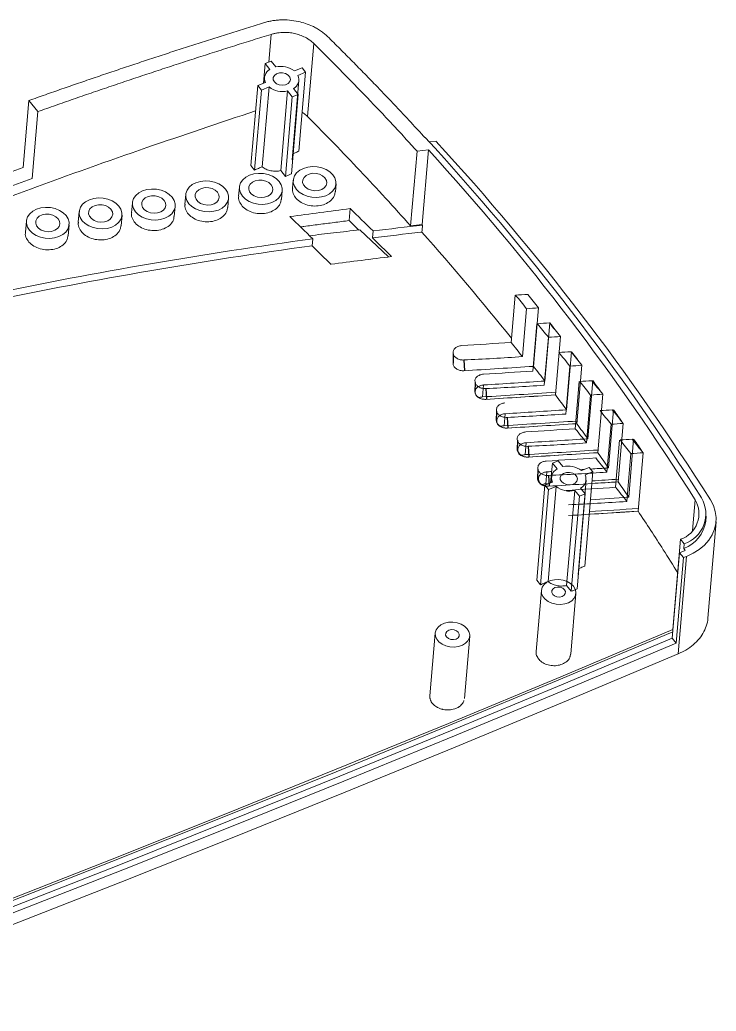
# Model space of a CAD drawing. Header units: inches. Extents: x 2104 to 4068, y 410 to 1569.
# Drawn here: x 2587 to 2637.3, y 508.1 to 579.7 of the extents above; entities that cross this region are included whole.
import ezdxf

# ---------------------------------------------------------------- set-up
doc = ezdxf.new("R2010")
doc.units = ezdxf.units.IN

msp = doc.modelspace()

# ---------------------------------------------------------------- linework, layer by layer
at = {"color": 8, "linetype": 'Continuous', "lineweight": 15}
for p, q in [((2604.994, 576.63), (2605.166, 578.641)), ((2635.792, 545.051), (2635.602, 542.823))]:
    msp.add_line(p, q, dxfattribs=at)
at = {"color": 7, "linetype": 'Continuous', "lineweight": 15}
for p, q in [((2607.805, 572.709), (2608.254, 577.98)), ((2605.173, 576.701), (2604.747, 576.53)), ((2605.512, 576.287), (2605.173, 576.701)), ((2604.626, 575.108), (2604.747, 576.53)), ((2604.747, 576.53), (2605.086, 576.116)), ((2607.403, 576.221), (2606.849, 575.999)), ((2607.663, 575.902), (2607.403, 576.221)), ((2604.691, 575.527), (2604.656, 575.12)), ((2606.694, 569.595), (2607.182, 575.315)), ((2607.109, 575.68), (2607.663, 575.902)), ((2607.178, 570.205), (2607.663, 575.902)), ((2603.717, 569.176), (2604.209, 574.94)), ((2603.977, 568.851), (2604.469, 574.622)), ((2604.763, 575.162), (2604.209, 574.94)), ((2604.209, 574.94), (2604.469, 574.622)), ((2604.469, 574.622), (2605.023, 574.844)), ((2605.023, 574.844), (2604.532, 569.085)), ((2605.87, 568.804), (2606.36, 574.556)), ((2606.36, 574.556), (2606.699, 574.141)), ((2607.125, 574.312), (2606.786, 574.726)), ((2587.672, 573.866), (2587.26, 569.028)), ((2588.323, 573.068), (2587.672, 573.866)), ((2606.208, 568.382), (2606.699, 574.141)), ((2606.635, 568.563), (2607.125, 574.312)), ((2606.699, 574.141), (2607.125, 574.312)), ((2588.323, 573.068), (2587.911, 568.231)), ((2616.304, 571.196), (2616.275, 571.193)), ((2615.707, 570.22), (2616.538, 570.301)), ((2616.079, 564.912), (2616.538, 570.301)), ((2617.078, 570.928), (2616.586, 570.881)), ((2615.246, 564.817), (2615.707, 570.22)), ((2603.717, 569.176), (2603.977, 568.851)), ((2605.87, 568.804), (2606.208, 568.382)), ((2606.77, 568.115), (2606.719, 567.521)), ((2602.881, 567.623), (2602.825, 566.973)), ((2609.81, 567.287), (2609.859, 567.852)), ((2599.008, 567.081), (2598.948, 566.384)), ((2602.039, 566.14), (2602.096, 566.818)), ((2605.878, 566.545), (2605.894, 566.736)), ((2605.916, 566.734), (2605.969, 567.359)), ((2609.772, 567.097), (2609.788, 567.289)), ((2595.151, 566.491), (2595.088, 565.752)), ((2598.178, 565.503), (2598.24, 566.227)), ((2602.001, 565.951), (2602.017, 566.142)), ((2610.877, 566.065), (2610.803, 565.2)), ((2591.313, 565.852), (2591.247, 565.079)), ((2594.337, 564.824), (2594.402, 565.588)), ((2598.14, 565.314), (2598.156, 565.505)), ((2587.494, 565.164), (2587.426, 564.364)), ((2590.515, 564.104), (2590.583, 564.901)), ((2594.299, 564.636), (2594.315, 564.826)), ((2616.112, 564.875), (2616.079, 564.912)), ((2590.476, 563.911), (2590.493, 564.106)), ((2608.125, 563.38), (2608.183, 563.886)), ((2611.584, 564.531), (2613.64, 562.573)), ((2612.541, 564.452), (2612.483, 563.947)), ((2622.5, 556.404), (2622.79, 559.817)), ((2623.316, 555.38), (2623.611, 558.839)), ((2624.483, 558.895), (2624.123, 554.68)), ((2624.08, 554.341), (2624.371, 557.754)), ((2624.943, 553.617), (2625.301, 557.814)), ((2624.896, 553.317), (2625.191, 556.776)), ((2626.063, 556.833), (2625.704, 552.617)), ((2626.063, 556.833), (2625.704, 552.617)), ((2626.51, 551.542), (2626.867, 555.738)), ((2626.442, 551.24), (2626.736, 554.7)), ((2627.608, 554.756), (2627.249, 550.54)), ((2627.608, 554.756), (2627.249, 550.54)), ((2620.518, 553.336), (2620.444, 552.472)), ((2627.135, 550.173), (2627.426, 553.586)), ((2628.04, 549.452), (2628.398, 553.648)), ((2627.951, 549.149), (2628.246, 552.609)), ((2629.118, 552.665), (2628.759, 548.449)), ((2629.118, 552.665), (2628.759, 548.45)), ((2622.077, 551.26), (2622.003, 550.396)), ((2629.535, 547.349), (2629.892, 551.544)), ((2629.425, 547.045), (2629.72, 550.504)), ((2630.592, 550.56), (2630.232, 546.345)), ((2630.592, 550.56), (2630.232, 546.345)), ((2623.6, 549.17), (2623.527, 548.306)), ((2630.046, 545.951), (2630.337, 549.364)), ((2630.993, 545.232), (2631.35, 549.428)), ((2630.862, 544.927), (2631.157, 548.387)), ((2632.029, 548.443), (2631.67, 544.227)), ((2632.029, 548.443), (2631.67, 544.227)), ((2625.357, 546.267), (2625.479, 547.69)), ((2625.905, 547.86), (2625.479, 547.69)), ((2625.479, 547.69), (2625.817, 547.275)), ((2626.243, 547.446), (2625.905, 547.86)), ((2628.135, 547.38), (2627.581, 547.158)), ((2628.395, 547.061), (2628.135, 547.38)), ((2625.088, 547.067), (2625.014, 546.203)), ((2625.422, 546.686), (2625.387, 546.279)), ((2627.816, 540.266), (2628.395, 547.061)), ((2627.841, 546.839), (2628.395, 547.061)), ((2624.355, 539.241), (2624.94, 546.099)), ((2625.494, 546.321), (2624.94, 546.099)), ((2624.94, 546.099), (2625.2, 545.781)), ((2625.17, 539.15), (2625.754, 546.003)), ((2625.2, 545.781), (2625.754, 546.003)), ((2627.332, 539.657), (2627.913, 546.474)), ((2624.615, 538.917), (2625.2, 545.781)), ((2626.508, 538.867), (2627.092, 545.715)), ((2626.846, 538.445), (2627.43, 545.3)), ((2627.092, 545.715), (2627.43, 545.3)), ((2627.273, 538.625), (2627.856, 545.471)), ((2627.43, 545.3), (2627.856, 545.471)), ((2627.856, 545.471), (2627.518, 545.885)), ((2636.559, 543.516), (2636.588, 543.861)), ((2636.714, 536.512), (2637.306, 543.452)), ((2634.188, 535.693), (2634.742, 542.196)), ((2635.003, 541.877), (2634.742, 542.196)), ((2635.003, 541.877), (2634.974, 541.532)), ((2634.656, 541.229), (2634.129, 535.052)), ((2634.564, 533.925), (2635.164, 540.967)), ((2635.082, 541.399), (2634.656, 541.229)), ((2634.942, 540.878), (2634.656, 541.229)), ((2635.164, 540.967), (2634.942, 540.878)), ((2634.974, 541.532), (2635.082, 541.399)), ((2634.942, 540.878), (2634.415, 534.695)), ((2624.615, 538.917), (2624.355, 539.241)), ((2626.846, 538.445), (2626.508, 538.867)), ((2624.685, 538.497), (2624.31, 534.1)), ((2626.803, 533.902), (2627.176, 538.285)), ((2617.018, 535.424), (2616.634, 530.911)), ((2619.125, 530.704), (2619.509, 535.212)), ((2634.129, 535.052), (2634.415, 534.695)), ((2626.772, 533.749), (2626.785, 533.904))]:
    msp.add_line(p, q, dxfattribs=at)
for p, q in [((2618.32, 555.585), (2618.309, 554.905)), ((2619.093, 555.139), (2619.141, 554.364)), ((2619.9, 553.522), (2619.889, 552.842)), ((2620.673, 553.076), (2620.721, 552.301)), ((2621.445, 551.445), (2621.434, 550.765)), ((2622.218, 550.999), (2622.267, 550.224)), ((2622.955, 549.354), (2622.944, 548.675)), ((2623.728, 548.908), (2623.776, 548.133)), ((2624.428, 547.25), (2624.418, 546.57)), ((2625.201, 546.804), (2625.25, 546.029))]:
    msp.add_line(p, q)
at = {"color": 7, "linetype": 'Continuous', "lineweight": 15, "flags": 128}
for points in [[(2605.404, 575.208), (2605.322, 575.366), (2605.323, 575.532), (2605.408, 575.683), (2605.563, 575.798), (2605.769, 575.863), (2605.997, 575.868), (2606.217, 575.812), (2606.4, 575.704), (2606.519, 575.558), (2606.56, 575.393), (2606.516, 575.232), (2606.395, 575.097), (2606.211, 575.005), (2605.99, 574.97), (2605.762, 574.995), (2605.557, 575.078), (2605.404, 575.208)], [(2606.73, 570.015), (2606.761, 570.029), (2606.831, 570.058), (2606.9, 570.088), (2606.97, 570.117), (2607.039, 570.146), (2607.108, 570.176), (2607.178, 570.205)], [(2603.977, 568.851), (2604.046, 568.88), (2604.116, 568.91), (2604.185, 568.939), (2604.254, 568.968), (2604.324, 568.997), (2604.393, 569.027), (2604.463, 569.056), (2604.532, 569.085)], [(2609.635, 568.513), (2609.422, 568.719), (2609.154, 568.889), (2608.844, 569.013), (2608.507, 569.086), (2608.16, 569.103), (2607.822, 569.064), (2607.507, 568.971), (2607.234, 568.829), (2607.014, 568.644), (2606.86, 568.426), (2606.779, 568.185), (2606.774, 567.935), (2606.847, 567.687), (2606.994, 567.454), (2607.206, 567.248), (2607.474, 567.078), (2607.785, 566.954), (2608.122, 566.882), (2608.468, 566.864), (2608.807, 566.903), (2609.121, 566.996), (2609.394, 567.139), (2609.614, 567.323), (2609.768, 567.541), (2609.849, 567.782), (2609.854, 568.032), (2609.781, 568.28), (2609.635, 568.513)], [(2605.745, 568.02), (2605.533, 568.227), (2605.265, 568.396), (2604.954, 568.52), (2604.618, 568.593), (2604.271, 568.61), (2603.932, 568.572), (2603.618, 568.479), (2603.345, 568.336), (2603.125, 568.151), (2602.971, 567.933), (2602.89, 567.693), (2602.885, 567.443), (2602.958, 567.195), (2603.105, 566.962), (2603.317, 566.755), (2603.585, 566.586), (2603.896, 566.462), (2604.232, 566.389), (2604.579, 566.372), (2604.918, 566.411), (2605.232, 566.504), (2605.505, 566.646), (2605.725, 566.831), (2605.879, 567.049), (2605.96, 567.289), (2605.965, 567.539), (2605.892, 567.787), (2605.745, 568.02)], [(2605.17, 567.79), (2605.003, 567.941), (2604.784, 568.052), (2604.534, 568.113), (2604.273, 568.119), (2604.027, 568.069), (2603.815, 567.968), (2603.658, 567.824), (2603.569, 567.651), (2603.556, 567.464), (2603.62, 567.279), (2603.756, 567.113), (2603.951, 566.98), (2604.188, 566.893), (2604.447, 566.859), (2604.703, 566.881), (2604.935, 566.957), (2605.121, 567.081), (2605.246, 567.241), (2605.297, 567.424), (2605.272, 567.612), (2605.17, 567.79)], [(2606.208, 568.382), (2606.261, 568.405), (2606.315, 568.427), (2606.368, 568.45), (2606.421, 568.472), (2606.475, 568.495), (2606.528, 568.517), (2606.581, 568.54), (2606.635, 568.563)], [(2609.06, 568.282), (2608.892, 568.433), (2608.673, 568.544), (2608.423, 568.606), (2608.163, 568.612), (2607.916, 568.562), (2607.704, 568.461), (2607.547, 568.317), (2607.458, 568.144), (2607.445, 567.956), (2607.509, 567.771), (2607.645, 567.605), (2607.84, 567.472), (2608.077, 567.385), (2608.336, 567.351), (2608.592, 567.374), (2608.824, 567.45), (2609.01, 567.574), (2609.135, 567.734), (2609.187, 567.916), (2609.161, 568.105), (2609.06, 568.282)], [(2598.016, 566.888), (2597.803, 567.095), (2597.535, 567.264), (2597.225, 567.388), (2596.888, 567.461), (2596.542, 567.478), (2596.203, 567.44), (2595.889, 567.347), (2595.615, 567.204), (2595.396, 567.019), (2595.241, 566.801), (2595.16, 566.561), (2595.156, 566.311), (2595.229, 566.063), (2595.375, 565.83), (2595.588, 565.623), (2595.856, 565.454), (2596.166, 565.33), (2596.503, 565.257), (2596.849, 565.24), (2597.188, 565.278), (2597.502, 565.371), (2597.776, 565.514), (2597.995, 565.699), (2598.149, 565.917), (2598.231, 566.157), (2598.235, 566.407), (2598.162, 566.655), (2598.016, 566.888)], [(2601.872, 567.479), (2601.66, 567.685), (2601.392, 567.855), (2601.081, 567.979), (2600.745, 568.052), (2600.398, 568.069), (2600.059, 568.03), (2599.745, 567.937), (2599.472, 567.794), (2599.252, 567.61), (2599.098, 567.392), (2599.017, 567.151), (2599.012, 566.901), (2599.085, 566.653), (2599.232, 566.42), (2599.444, 566.214), (2599.712, 566.044), (2600.023, 565.92), (2600.359, 565.847), (2600.706, 565.83), (2601.045, 565.869), (2601.359, 565.962), (2601.632, 566.105), (2601.852, 566.289), (2602.006, 566.507), (2602.087, 566.748), (2602.092, 566.998), (2602.019, 567.246), (2601.872, 567.479)], [(2601.297, 567.248), (2601.13, 567.399), (2600.911, 567.51), (2600.661, 567.572), (2600.4, 567.578), (2600.154, 567.528), (2599.942, 567.427), (2599.785, 567.283), (2599.696, 567.11), (2599.683, 566.922), (2599.747, 566.737), (2599.883, 566.571), (2600.078, 566.438), (2600.315, 566.351), (2600.574, 566.317), (2600.83, 566.34), (2601.062, 566.416), (2601.248, 566.54), (2601.373, 566.7), (2601.424, 566.882), (2601.398, 567.071), (2601.297, 567.248)], [(2594.178, 566.249), (2593.965, 566.456), (2593.697, 566.625), (2593.387, 566.749), (2593.05, 566.822), (2592.704, 566.839), (2592.365, 566.8), (2592.051, 566.707), (2591.777, 566.565), (2591.558, 566.38), (2591.404, 566.162), (2591.322, 565.922), (2591.318, 565.672), (2591.391, 565.424), (2591.537, 565.191), (2591.75, 564.984), (2592.018, 564.815), (2592.328, 564.69), (2592.665, 564.618), (2593.011, 564.601), (2593.35, 564.639), (2593.664, 564.732), (2593.938, 564.875), (2594.157, 565.06), (2594.311, 565.278), (2594.393, 565.518), (2594.397, 565.768), (2594.324, 566.016), (2594.178, 566.249)], [(2597.441, 566.658), (2597.273, 566.809), (2597.055, 566.92), (2596.804, 566.981), (2596.544, 566.987), (2596.297, 566.937), (2596.086, 566.836), (2595.928, 566.692), (2595.839, 566.519), (2595.826, 566.332), (2595.89, 566.147), (2596.026, 565.981), (2596.221, 565.848), (2596.459, 565.761), (2596.717, 565.727), (2596.973, 565.749), (2597.205, 565.825), (2597.392, 565.949), (2597.516, 566.109), (2597.568, 566.292), (2597.542, 566.48), (2597.441, 566.658)], [(2590.359, 565.562), (2590.147, 565.768), (2589.878, 565.938), (2589.568, 566.062), (2589.231, 566.134), (2588.885, 566.152), (2588.546, 566.113), (2588.232, 566.02), (2587.958, 565.877), (2587.739, 565.692), (2587.585, 565.474), (2587.503, 565.234), (2587.499, 564.984), (2587.572, 564.736), (2587.718, 564.503), (2587.931, 564.297), (2588.199, 564.127), (2588.509, 564.003), (2588.846, 563.93), (2589.193, 563.913), (2589.531, 563.952), (2589.845, 564.045), (2590.119, 564.187), (2590.338, 564.372), (2590.493, 564.59), (2590.574, 564.83), (2590.578, 565.081), (2590.506, 565.329), (2590.359, 565.562)], [(2593.603, 566.019), (2593.436, 566.17), (2593.217, 566.281), (2592.966, 566.342), (2592.706, 566.348), (2592.459, 566.298), (2592.248, 566.197), (2592.09, 566.053), (2592.001, 565.88), (2591.988, 565.693), (2592.053, 565.508), (2592.188, 565.341), (2592.383, 565.209), (2592.621, 565.122), (2592.879, 565.088), (2593.136, 565.11), (2593.367, 565.186), (2593.554, 565.31), (2593.678, 565.47), (2593.73, 565.653), (2593.704, 565.841), (2593.603, 566.019)], [(2589.784, 565.331), (2589.617, 565.482), (2589.398, 565.593), (2589.147, 565.654), (2588.887, 565.66), (2588.64, 565.611), (2588.429, 565.509), (2588.272, 565.366), (2588.183, 565.193), (2588.17, 565.005), (2588.234, 564.82), (2588.37, 564.654), (2588.565, 564.521), (2588.802, 564.434), (2589.06, 564.4), (2589.317, 564.422), (2589.549, 564.499), (2589.735, 564.623), (2589.859, 564.783), (2589.911, 564.965), (2589.885, 565.154), (2589.784, 565.331)], [(2616.112, 564.875), (2616.069, 564.499), (2616.055, 564.371)], [(2626.135, 546.367), (2626.053, 546.525), (2626.055, 546.691), (2626.139, 546.842), (2626.294, 546.957), (2626.5, 547.022), (2626.729, 547.027), (2626.949, 546.971), (2627.131, 546.863), (2627.251, 546.717), (2627.291, 546.552), (2627.248, 546.391), (2627.126, 546.256), (2626.942, 546.164), (2626.721, 546.129), (2626.493, 546.154), (2626.288, 546.237), (2626.135, 546.367)], [(2635.164, 540.967), (2635.65, 541.195), (2636.087, 541.47), (2636.466, 541.786), (2636.782, 542.139), (2637.028, 542.521), (2637.199, 542.926), (2637.294, 543.347), (2637.311, 543.776), (2637.249, 544.207), (2637.108, 544.631), (2636.893, 545.041)], [(2627.816, 540.266), (2627.746, 540.236), (2627.677, 540.207), (2627.607, 540.178), (2627.538, 540.148), (2627.469, 540.119), (2627.399, 540.09), (2627.397, 540.089)], [(2625.17, 539.15), (2625.101, 539.121), (2625.031, 539.092), (2624.962, 539.062), (2624.893, 539.033), (2624.823, 539.004), (2624.754, 538.975), (2624.684, 538.946), (2624.615, 538.917)], [(2626.996, 538.818), (2626.8, 539.002), (2626.55, 539.149), (2626.262, 539.247), (2625.952, 539.292), (2625.641, 539.28), (2625.348, 539.213), (2625.092, 539.093), (2624.889, 538.93), (2624.751, 538.733), (2624.687, 538.514), (2624.701, 538.287), (2624.793, 538.067), (2624.956, 537.868), (2625.18, 537.701), (2625.452, 537.578), (2625.753, 537.505), (2626.066, 537.489), (2626.37, 537.529), (2626.647, 537.623), (2626.878, 537.765), (2627.05, 537.947), (2627.152, 538.157), (2627.177, 538.381), (2627.124, 538.606), (2626.996, 538.818)], [(2626.357, 538.562), (2626.225, 538.671), (2626.048, 538.737), (2625.853, 538.751), (2625.67, 538.71), (2625.527, 538.62), (2625.445, 538.496), (2625.438, 538.355), (2625.505, 538.22), (2625.637, 538.111), (2625.813, 538.045), (2626.008, 538.031), (2626.191, 538.072), (2626.334, 538.162), (2626.416, 538.286), (2626.424, 538.427), (2626.357, 538.562)], [(2627.273, 538.625), (2627.219, 538.603), (2627.166, 538.58), (2627.113, 538.558), (2627.059, 538.535), (2627.006, 538.513), (2626.953, 538.49), (2626.899, 538.468), (2626.846, 538.445)], [(2619.329, 535.745), (2619.133, 535.93), (2618.883, 536.076), (2618.595, 536.174), (2618.285, 536.219), (2617.974, 536.207), (2617.681, 536.14), (2617.425, 536.02), (2617.222, 535.857), (2617.084, 535.66), (2617.02, 535.441), (2617.034, 535.215), (2617.126, 534.995), (2617.289, 534.795), (2617.513, 534.628), (2617.785, 534.505), (2618.086, 534.433), (2618.399, 534.416), (2618.703, 534.456), (2618.98, 534.55), (2619.211, 534.693), (2619.384, 534.874), (2619.485, 535.084), (2619.51, 535.309), (2619.457, 535.533), (2619.329, 535.745)], [(2634.177, 535.525), (2626.07, 532.111), (2617.965, 528.744), (2609.864, 525.426), (2601.766, 522.157), (2593.673, 518.937), (2585.584, 515.766), (2577.5, 512.644), (2570.603, 510.019)], [(2634.188, 535.693), (2626.082, 532.279), (2617.979, 528.913), (2609.879, 525.596), (2601.783, 522.327), (2593.691, 519.108), (2585.604, 515.937), (2577.522, 512.816), (2570.618, 510.188)], [(2618.69, 535.489), (2618.558, 535.598), (2618.381, 535.664), (2618.186, 535.678), (2618.004, 535.637), (2617.86, 535.547), (2617.779, 535.423), (2617.771, 535.282), (2617.838, 535.147), (2617.97, 535.039), (2618.147, 534.972), (2618.341, 534.959), (2618.524, 535), (2618.667, 535.089), (2618.749, 535.214), (2618.757, 535.354), (2618.69, 535.489)], [(2570.524, 509.088), (2578.495, 512.121), (2586.471, 515.203), (2594.452, 518.333), (2602.437, 521.51), (2610.426, 524.735), (2618.42, 528.008), (2626.416, 531.328), (2634.415, 534.695)], [(2634.129, 535.052), (2626.13, 531.685), (2618.134, 528.365), (2610.141, 525.092), (2602.151, 521.867), (2594.166, 518.69), (2586.185, 515.56), (2578.209, 512.478), (2570.565, 509.568)], [(2570.229, 508.14), (2578.255, 511.194), (2586.286, 514.296), (2594.322, 517.447), (2602.363, 520.646), (2610.408, 523.894), (2618.457, 527.19), (2626.509, 530.533), (2634.564, 533.925)]]:
    msp.add_lwpolyline(points, dxfattribs=at)
at = {"color": 7, "linetype": 'Continuous', "lineweight": 15}
for centre, radius, start, end in [((2605.421, 575.471), 0.727, 117.48229, 205.09069), ((2605.871, 574.707), 1.621, 52.87045, 102.81075), ((2606.451, 575.372), 0.727, 297.48229, 25.09069), ((2606.001, 576.136), 1.621, 232.87045, 282.81075), ((2482.205, 447.747), 182.27, 32.31586, 42.63233), ((2482.71, 448.286), 181.101, 32.29761, 42.35625), ((2482.773, 447.599), 182.339, 32.30308, 42.56066), ((2480.185, 444.948), 183.145, 38.45225, 38.84481), ((2479.491, 443.761), 185.145, 38.45225, 38.84056), ((2481.766, 442.886), 183.145, 38.45225, 38.84481), ((2481.071, 441.698), 185.145, 38.45225, 38.84056), ((2481.366, 445.202), 182.753, 37.64931, 38.0388), ((2478.324, 440.248), 185.145, 38.45225, 38.85687), ((2483.311, 440.809), 183.145, 38.45225, 38.84481), ((2482.617, 439.621), 185.145, 38.45225, 38.84056), ((2483.233, 446.594), 180.397, 36.83937, 37.23012), ((2484.82, 438.718), 183.145, 38.45225, 38.84481), ((2484.126, 437.53), 185.145, 38.45225, 38.84056), ((2485.09, 447.936), 178.079, 36.02239, 36.41446), ((2486.294, 436.613), 183.145, 38.45225, 38.84481), ((2485.6, 435.426), 185.145, 38.45225, 38.84056), ((2486.935, 449.228), 175.8, 35.19834, 35.5918), ((2482.96, 434.018), 185.145, 38.45225, 38.85687), ((2487.732, 434.496), 183.145, 38.45225, 38.84481), ((2487.037, 433.308), 185.145, 38.45225, 38.84056), ((2488.766, 450.469), 173.56, 34.36718, 34.76209), ((2626.602, 545.866), 1.621, 52.87045, 102.81075), ((2484.433, 431.913), 185.145, 38.45225, 38.85687), ((2626.153, 546.63), 0.727, 117.48229, 205.09069), ((2627.182, 546.531), 0.727, 297.48229, 25.09069), ((2626.732, 547.295), 1.621, 232.87045, 282.81075), ((2485.871, 429.796), 185.145, 38.45225, 38.85687), ((2634.102, 544.052), 1.963, 289.03809, 30.60573), ((2634.304, 544.026), 2.26, 288.03345, 30.85364), ((2634.064, 543.883), 2.522, 291.15048, 351.61398)]:
    msp.add_arc(centre, radius, start, end, dxfattribs=at)
for centre, major_axis, ratio, start_param, end_param in [((3426.667, 740.305), (6571.249, -6316.394), 0.075906, 4.661087, 4.661342), ((3444.171, 718.991), (6574.218, -6319.248), 0.075906, 4.657802, 4.658055), ((3427.59, 739.425), (6577.727, -6322.622), 0.075906, 4.661058, 4.661165), ((3427.221, 739.777), (6575.136, -6320.131), 0.075906, 4.661322, 4.661534), ((3444.725, 718.463), (6578.105, -6322.984), 0.075906, 4.658037, 4.658248), ((2663.481, 1438.501), (1383.159, 188.547), 0.623806, 4.598267, 4.598896), ((2664.265, 1437.521), (1383.159, 188.547), 0.623806, 4.598267, 4.598896), ((2665.062, 1436.438), (1383.159, 188.547), 0.623806, 4.598267, 4.598896), ((2665.845, 1435.458), (1383.159, 188.547), 0.623806, 4.598267, 4.598896), ((2662.281, 1435.029), (1383.159, 188.547), 0.623806, 4.596318, 4.598896), ((2663.134, 1434.87), (72.314, 879.248), 0.496065, 3.206114, 3.21571), ((2666.607, 1434.361), (1383.159, 188.547), 0.623806, 4.598267, 4.598896), ((2663.924, 1433.325), (1383.189, 188.551), 0.623806, 4.595258, 4.598883), ((2667.39, 1433.381), (1383.159, 188.547), 0.623806, 4.598267, 4.598896), ((2663.862, 1432.966), (1383.159, 188.547), 0.623806, 4.596318, 4.598896), ((2664.774, 1432.284), (1383.219, 188.556), 0.623806, 4.595673, 4.598862), ((2664.715, 1432.807), (72.314, 879.248), 0.496065, 3.206114, 3.21571), ((2668.116, 1432.27), (1383.159, 188.547), 0.623806, 4.598267, 4.598896), ((2664.785, 1432.284), (1384.576, 188.741), 0.623806, 4.595643, 4.599442), ((2665.504, 1431.262), (1383.189, 188.551), 0.623806, 4.595258, 4.598883), ((2665.574, 1431.305), (1383.249, 188.56), 0.623806, 4.595218, 4.598834), ((2668.9, 1431.29), (1383.159, 188.547), 0.623806, 4.598267, 4.598896), ((2666.434, 1430.252), (1383.28, 188.564), 0.623806, 4.595601, 4.598796), ((2666.26, 1430.73), (72.314, 879.248), 0.496065, 3.206114, 3.21571), ((2669.59, 1430.166), (1383.159, 188.547), 0.623806, 4.598267, 4.598896), ((2666.445, 1430.253), (1384.637, 188.749), 0.623806, 4.595572, 4.59936), ((2667.049, 1429.185), (1383.189, 188.551), 0.623806, 4.595258, 4.598883), ((2667.234, 1429.273), (1383.309, 188.568), 0.623806, 4.595147, 4.598753), ((2670.374, 1429.186), (1383.159, 188.547), 0.623806, 4.598267, 4.598896), ((2666.917, 1428.799), (1383.159, 188.547), 0.623806, 4.596318, 4.598896), ((2668.103, 1428.21), (1383.341, 188.572), 0.623806, 4.595498, 4.598698), ((2667.769, 1428.639), (72.314, 879.248), 0.496065, 3.206114, 3.21571), ((2671.027, 1428.048), (1383.159, 188.547), 0.623806, 4.598267, 4.598896), ((2668.113, 1428.211), (1384.698, 188.757), 0.623806, 4.595469, 4.599247), ((2668.559, 1427.095), (1383.189, 188.551), 0.623806, 4.595258, 4.598883), ((2668.903, 1427.231), (1383.37, 188.576), 0.623806, 4.595044, 4.598639), ((2671.811, 1427.068), (1383.159, 188.547), 0.623806, 4.598267, 4.598896), ((2668.39, 1426.694), (1383.159, 188.547), 0.623806, 4.596318, 4.598896), ((2669.78, 1426.157), (1383.402, 188.58), 0.623806, 4.595363, 4.595607), ((2669.243, 1426.535), (72.314, 879.248), 0.496065, 3.206114, 3.21571), ((2669.78, 1426.157), (1383.402, 188.58), 0.623806, 4.5971, 4.5973), ((2669.78, 1426.157), (1383.402, 188.58), 0.623806, 4.597626, 4.598567), ((2669.791, 1426.158), (1384.759, 188.765), 0.623806, 4.595334, 4.59549), ((2670.032, 1424.99), (1383.189, 188.551), 0.623806, 4.595258, 4.598883), ((2669.828, 1424.577), (1383.159, 188.547), 0.623806, 4.596318, 4.598896), ((2670.58, 1425.178), (1383.431, 188.584), 0.623806, 4.597118, 4.598494), ((2669.791, 1426.158), (1384.759, 188.765), 0.623806, 4.597727, 4.599102), ((2671.466, 1424.095), (1383.463, 188.589), 0.623806, 4.596409, 4.598404), ((2670.68, 1424.417), (72.314, 879.248), 0.496065, 3.206114, 3.21571), ((2671.47, 1422.872), (1383.189, 188.551), 0.623806, 4.595258, 4.598883), ((2672.266, 1423.115), (1383.492, 188.593), 0.623806, 4.595769, 4.598316), ((2671.476, 1424.095), (1384.82, 188.774), 0.623806, 4.596379, 4.598924)]:
    msp.add_ellipse(centre, major_axis=major_axis, ratio=ratio, start_param=start_param, end_param=end_param, dxfattribs=at)
for points, knots in [([(2609.24, 578.493), (2609.197, 578.534), (2609.121, 578.606), (2609, 578.711), (2608.877, 578.806), (2608.698, 578.934), (2608.459, 579.082), (2608.101, 579.265), (2607.661, 579.439), (2607.106, 579.589), (2606.5, 579.68), (2605.963, 579.693), (2605.539, 579.664), (2605.279, 579.629), (2605.075, 579.591), (2604.929, 579.56), (2604.781, 579.521), (2604.683, 579.493), (2604.629, 579.477)], [0, 0, 0, 0, 0.040197, 0.07167, 0.107227, 0.142806, 0.214282, 0.28594, 0.392828, 0.499781, 0.62476, 0.749731, 0.812288, 0.874898, 0.905876, 0.937233, 0.965462, 1, 1, 1, 1]), ([(2604.629, 579.477), (2604.221, 579.35), (2603.403, 579.097), (2602.179, 578.713), (2600.958, 578.326), (2599.739, 577.936), (2598.522, 577.543), (2597.307, 577.147), (2596.095, 576.748), (2594.885, 576.345), (2593.677, 575.94), (2592.471, 575.531), (2591.268, 575.12), (2590.067, 574.705), (2588.868, 574.287), (2588.071, 574.006), (2587.672, 573.866)], [0, 0, 0, 0, 0.07148, 0.142949, 0.214407, 0.285856, 0.357295, 0.428727, 0.500152, 0.571571, 0.642984, 0.714393, 0.785798, 0.8572, 0.928601, 1, 1, 1, 1]), ([(2588.323, 573.068), (2588.75, 573.219), (2589.603, 573.519), (2590.885, 573.965), (2592.17, 574.408), (2593.458, 574.847), (2594.749, 575.283), (2596.042, 575.715), (2597.337, 576.144), (2598.635, 576.569), (2599.936, 576.991), (2601.24, 577.409), (2602.546, 577.823), (2603.854, 578.234), (2604.729, 578.505), (2605.166, 578.641)], [0, 0, 0, 0, 0.076891, 0.153784, 0.230679, 0.307578, 0.384481, 0.46139, 0.538305, 0.615229, 0.692161, 0.769103, 0.846056, 0.923022, 1, 1, 1, 1]), ([(2605.166, 578.641), (2605.207, 578.653), (2605.282, 578.675), (2605.396, 578.704), (2605.508, 578.727), (2605.744, 578.767), (2606.069, 578.791), (2606.479, 578.771), (2606.864, 578.709), (2607.255, 578.6), (2607.572, 578.463), (2607.805, 578.333), (2607.968, 578.225), (2608.12, 578.108), (2608.21, 578.023), (2608.254, 577.98)], [0, 0, 0, 0, 0.039981, 0.071678, 0.107413, 0.142811, 0.285777, 0.392417, 0.49959, 0.624607, 0.749656, 0.812329, 0.874879, 0.937217, 1, 1, 1, 1]), ([(2616.275, 571.193), (2616.09, 571.395), (2615.719, 571.8), (2615.155, 572.408), (2614.583, 573.019), (2614.002, 573.634), (2613.414, 574.253), (2612.726, 574.97), (2611.936, 575.783), (2611.046, 576.69), (2610.148, 577.594), (2609.543, 578.193), (2609.24, 578.493)], [0, 0, 0, 0, 0.081617, 0.163918, 0.246906, 0.330581, 0.414945, 0.500001, 0.624818, 0.749981, 0.874983, 1, 1, 1, 1]), ([(2608.254, 577.98), (2608.575, 577.662), (2609.218, 577.026), (2610.17, 576.066), (2611.114, 575.102), (2612.057, 574.128), (2612.993, 573.147), (2613.917, 572.164), (2614.822, 571.19), (2615.413, 570.542), (2615.707, 570.22)], [0, 0, 0, 0, 0.1250192, 0.2500216, 0.3749244, 0.4999992, 0.6274551, 0.7532698, 0.8774494, 1, 1, 1, 1]), ([(2604.054, 573.125), (2601.428, 572.245), (2595.956, 570.412), (2587.764, 567.49), (2579.452, 564.39), (2571.946, 561.452), (2565.22, 558.711), (2559.247, 556.189), (2553.627, 553.742), (2550.035, 552.109), (2548.381, 551.357)], [0, 0, 0, 0, 0.135319, 0.282019, 0.429098, 0.576177, 0.686089, 0.796001, 0.906072, 1, 1, 1, 1]), ([(2607.805, 572.709), (2607.712, 572.797), (2607.596, 572.909), (2607.448, 572.997), (2607.417, 573.015)], [0, 0, 0, 0, 0.79267, 1, 1, 1, 1]), ([(2615.246, 564.817), (2614.054, 566.156), (2612.835, 567.483), (2610.974, 569.455), (2610.348, 570.11), (2609.401, 571.088), (2609.084, 571.413), (2608.447, 572.062), (2608.126, 572.386), (2607.805, 572.709)], [0, 0, 0, 0, 0.5, 0.5, 0.75, 0.75, 0.875, 0.875, 1, 1, 1, 1]), ([(2555.209, 556.211), (2557.624, 557.281), (2562.701, 559.533), (2570.601, 562.779), (2578.856, 566.003), (2584.459, 568.02), (2587.26, 569.028)], [0, 0, 0, 0, 0.232165, 0.488181, 0.74417, 1, 1, 1, 1]), ([(2605.87, 568.804), (2605.756, 568.777), (2605.635, 568.762), (2605.453, 568.76), (2605.393, 568.763), (2605.272, 568.775), (2605.211, 568.784), (2605.093, 568.809), (2605.035, 568.825), (2604.923, 568.862), (2604.868, 568.884), (2604.71, 568.957), (2604.615, 569.016), (2604.532, 569.085)], [0, 0, 0, 0, 0.25, 0.25, 0.375, 0.375, 0.5, 0.5, 0.625, 0.625, 0.75, 0.75, 1, 1, 1, 1]), ([(2606.732, 567.519), (2606.726, 567.495), (2606.687, 567.345), (2606.785, 567.056), (2607.03, 566.706), (2607.43, 566.433), (2607.919, 566.269), (2608.448, 566.233), (2608.957, 566.329), (2609.386, 566.547), (2609.659, 566.821), (2609.741, 567.02), (2609.772, 567.097)], [0, 0, 0, 0, 0.021337, 0.134869, 0.248353, 0.361776, 0.475153, 0.588515, 0.701905, 0.815352, 0.928864, 1, 1, 1, 1]), ([(2602.839, 566.971), (2602.832, 566.948), (2602.793, 566.798), (2602.892, 566.509), (2603.137, 566.159), (2603.537, 565.885), (2604.026, 565.721), (2604.555, 565.685), (2605.064, 565.78), (2605.492, 565.997), (2605.765, 566.27), (2605.847, 566.469), (2605.878, 566.545)], [0, 0, 0, 0, 0.021514, 0.135019, 0.248487, 0.361903, 0.475275, 0.588631, 0.702005, 0.815426, 0.928903, 1, 1, 1, 1]), ([(2598.962, 566.382), (2598.955, 566.358), (2598.916, 566.209), (2599.015, 565.92), (2599.26, 565.57), (2599.66, 565.296), (2600.15, 565.131), (2600.679, 565.094), (2601.187, 565.188), (2601.615, 565.404), (2601.887, 565.677), (2601.969, 565.875), (2602.001, 565.951)], [0, 0, 0, 0, 0.021615, 0.135103, 0.248561, 0.361977, 0.475354, 0.588711, 0.702078, 0.815482, 0.928934, 1, 1, 1, 1]), ([(2595.101, 565.75), (2595.095, 565.726), (2595.056, 565.577), (2595.155, 565.289), (2595.401, 564.939), (2595.8, 564.664), (2596.29, 564.499), (2596.819, 564.461), (2597.327, 564.554), (2597.755, 564.769), (2598.027, 565.041), (2598.109, 565.238), (2598.14, 565.314)], [0, 0, 0, 0, 0.021648, 0.135125, 0.248582, 0.362004, 0.475391, 0.588757, 0.702125, 0.815521, 0.928959, 1, 1, 1, 1]), ([(2591.261, 565.077), (2591.254, 565.053), (2591.215, 564.904), (2591.314, 564.616), (2591.56, 564.266), (2591.959, 563.992), (2592.449, 563.826), (2592.978, 563.787), (2593.486, 563.879), (2593.914, 564.092), (2594.186, 564.363), (2594.268, 564.56), (2594.299, 564.636)], [0, 0, 0, 0, 0.021618, 0.135091, 0.248552, 0.361987, 0.47539, 0.588771, 0.702149, 0.815546, 0.928976, 1, 1, 1, 1]), ([(2610.803, 565.2), (2610.44, 565.154), (2609.714, 565.062), (2608.626, 564.92), (2607.822, 564.813), (2607.38, 564.752), (2607.3, 564.741)], [0, 0, 0, 0, 0.310479, 0.620965, 0.931472, 1, 1, 1, 1]), ([(2587.439, 564.362), (2587.433, 564.34), (2587.393, 564.194), (2587.491, 563.908), (2587.733, 563.557), (2588.131, 563.281), (2588.62, 563.112), (2589.148, 563.07), (2589.658, 563.159), (2590.087, 563.37), (2590.361, 563.639), (2590.444, 563.835), (2590.476, 563.911)], [0, 0, 0, 0, 0.019922, 0.133585, 0.247242, 0.360881, 0.474493, 0.588082, 0.701663, 0.815254, 0.928872, 1, 1, 1, 1]), ([(2607.955, 564.107), (2608.526, 564.177), (2609.734, 564.325), (2610.946, 564.46), (2611.584, 564.531)], [0, 0, 0, 0, 0.473375, 1, 1, 1, 1]), ([(2618.924, 556.176), (2618.832, 556.17), (2618.744, 556.151), (2618.624, 556.104), (2618.587, 556.086), (2618.518, 556.043), (2618.486, 556.019), (2618.401, 555.941), (2618.359, 555.88), (2618.31, 555.751), (2618.303, 555.682), (2618.319, 555.581), (2618.329, 555.547), (2618.358, 555.481), (2618.376, 555.45), (2618.421, 555.389), (2618.448, 555.36), (2618.507, 555.307), (2618.54, 555.283), (2618.649, 555.216), (2618.732, 555.183), (2618.909, 555.141), (2619.001, 555.133), (2619.093, 555.139)], [0, 0, 0, 0, 0.125, 0.125, 0.1875, 0.1875, 0.25, 0.25, 0.375, 0.375, 0.5, 0.5, 0.5625, 0.5625, 0.625, 0.625, 0.6875, 0.6875, 0.75, 0.75, 0.875, 0.875, 1, 1, 1, 1]), ([(2618.309, 554.905), (2618.308, 554.882), (2618.31, 554.859), (2618.319, 554.803), (2618.329, 554.769), (2618.358, 554.703), (2618.376, 554.672), (2618.421, 554.611), (2618.448, 554.582), (2618.507, 554.529), (2618.54, 554.505), (2618.649, 554.438), (2618.732, 554.405), (2618.909, 554.363), (2619.001, 554.355), (2619.093, 554.361)], [0.4581201, 0.4581201, 0.4581201, 0.4581201, 0.5, 0.5, 0.5625, 0.5625, 0.625, 0.625, 0.6875, 0.6875, 0.75, 0.75, 0.875, 0.875, 1, 1, 1, 1]), ([(2620.504, 554.113), (2620.412, 554.107), (2620.325, 554.088), (2620.205, 554.041), (2620.168, 554.023), (2620.098, 553.981), (2620.066, 553.957), (2619.982, 553.879), (2619.939, 553.818), (2619.89, 553.689), (2619.883, 553.619), (2619.9, 553.518), (2619.91, 553.484), (2619.938, 553.419), (2619.957, 553.387), (2620.002, 553.326), (2620.028, 553.297), (2620.088, 553.244), (2620.121, 553.22), (2620.23, 553.153), (2620.312, 553.12), (2620.489, 553.078), (2620.581, 553.07), (2620.673, 553.076)], [0, 0, 0, 0, 0.125, 0.125, 0.1875, 0.1875, 0.25, 0.25, 0.375, 0.375, 0.5, 0.5, 0.5625, 0.5625, 0.625, 0.625, 0.6875, 0.6875, 0.75, 0.75, 0.875, 0.875, 1, 1, 1, 1]), ([(2620.518, 553.336), (2620.426, 553.33), (2620.338, 553.311), (2620.219, 553.264), (2620.181, 553.246), (2620.112, 553.204), (2620.08, 553.18), (2619.995, 553.102), (2619.953, 553.041), (2619.904, 552.912), (2619.897, 552.842), (2619.914, 552.741), (2619.924, 552.707), (2619.952, 552.642), (2619.97, 552.61), (2620.015, 552.55), (2620.042, 552.52), (2620.101, 552.467), (2620.134, 552.443), (2620.243, 552.376), (2620.326, 552.343), (2620.503, 552.301), (2620.595, 552.293), (2620.687, 552.299)], [0, 0, 0, 0, 0.125, 0.125, 0.1875, 0.1875, 0.25, 0.25, 0.375, 0.375, 0.5, 0.5, 0.5625, 0.5625, 0.625, 0.625, 0.6875, 0.6875, 0.75, 0.75, 0.875, 0.875, 1, 1, 1, 1]), ([(2619.889, 552.842), (2619.889, 552.82), (2619.891, 552.797), (2619.9, 552.74), (2619.91, 552.706), (2619.938, 552.641), (2619.957, 552.609), (2620.002, 552.549), (2620.028, 552.52), (2620.088, 552.467), (2620.121, 552.442), (2620.23, 552.376), (2620.312, 552.342), (2620.489, 552.3), (2620.581, 552.293), (2620.673, 552.298)], [0.4581201, 0.4581201, 0.4581201, 0.4581201, 0.5, 0.5, 0.5625, 0.5625, 0.625, 0.625, 0.6875, 0.6875, 0.75, 0.75, 0.875, 0.875, 1, 1, 1, 1]), ([(2620.444, 552.472), (2620.364, 552.465), (2620.271, 552.457), (2620.199, 552.418), (2620.188, 552.413)], [0, 0, 0, 0, 0.86062, 1, 1, 1, 1]), ([(2622.049, 552.036), (2621.957, 552.03), (2621.87, 552.011), (2621.75, 551.964), (2621.713, 551.946), (2621.643, 551.904), (2621.611, 551.88), (2621.527, 551.802), (2621.485, 551.741), (2621.436, 551.612), (2621.428, 551.543), (2621.445, 551.441), (2621.455, 551.407), (2621.483, 551.342), (2621.502, 551.31), (2621.547, 551.25), (2621.573, 551.221), (2621.633, 551.167), (2621.666, 551.143), (2621.775, 551.076), (2621.857, 551.043), (2622.034, 551.001), (2622.127, 550.993), (2622.218, 550.999)], [0, 0, 0, 0, 0.125, 0.125, 0.1875, 0.1875, 0.25, 0.25, 0.375, 0.375, 0.5, 0.5, 0.5625, 0.5625, 0.625, 0.625, 0.6875, 0.6875, 0.75, 0.75, 0.875, 0.875, 1, 1, 1, 1]), ([(2622.077, 551.26), (2621.985, 551.254), (2621.897, 551.235), (2621.778, 551.188), (2621.74, 551.17), (2621.671, 551.128), (2621.639, 551.104), (2621.555, 551.026), (2621.512, 550.965), (2621.463, 550.836), (2621.456, 550.767), (2621.473, 550.665), (2621.483, 550.631), (2621.511, 550.566), (2621.53, 550.534), (2621.574, 550.474), (2621.601, 550.445), (2621.661, 550.391), (2621.693, 550.367), (2621.802, 550.3), (2621.885, 550.267), (2622.062, 550.225), (2622.154, 550.217), (2622.246, 550.223)], [0, 0, 0, 0, 0.125, 0.125, 0.1875, 0.1875, 0.25, 0.25, 0.375, 0.375, 0.5, 0.5, 0.5625, 0.5625, 0.625, 0.625, 0.6875, 0.6875, 0.75, 0.75, 0.875, 0.875, 1, 1, 1, 1]), ([(2621.434, 550.765), (2621.434, 550.743), (2621.436, 550.72), (2621.445, 550.663), (2621.455, 550.629), (2621.483, 550.564), (2621.502, 550.532), (2621.547, 550.472), (2621.573, 550.443), (2621.633, 550.39), (2621.666, 550.365), (2621.775, 550.299), (2621.857, 550.265), (2622.034, 550.224), (2622.127, 550.216), (2622.218, 550.221)], [0.4581201, 0.4581201, 0.4581201, 0.4581201, 0.5, 0.5, 0.5625, 0.5625, 0.625, 0.625, 0.6875, 0.6875, 0.75, 0.75, 0.875, 0.875, 1, 1, 1, 1]), ([(2622.003, 550.396), (2621.923, 550.389), (2621.83, 550.381), (2621.758, 550.342), (2621.748, 550.337)], [0, 0, 0, 0, 0.860754, 1, 1, 1, 1]), ([(2623.559, 549.945), (2623.467, 549.94), (2623.379, 549.92), (2623.259, 549.874), (2623.222, 549.855), (2623.153, 549.813), (2623.121, 549.789), (2623.036, 549.711), (2622.994, 549.65), (2622.945, 549.521), (2622.938, 549.452), (2622.954, 549.35), (2622.964, 549.316), (2622.993, 549.251), (2623.011, 549.219), (2623.056, 549.159), (2623.083, 549.13), (2623.142, 549.077), (2623.175, 549.052), (2623.284, 548.985), (2623.367, 548.952), (2623.544, 548.91), (2623.636, 548.903), (2623.728, 548.908)], [0, 0, 0, 0, 0.125, 0.125, 0.1875, 0.1875, 0.25, 0.25, 0.375, 0.375, 0.5, 0.5, 0.5625, 0.5625, 0.625, 0.625, 0.6875, 0.6875, 0.75, 0.75, 0.875, 0.875, 1, 1, 1, 1]), ([(2623.6, 549.17), (2623.509, 549.165), (2623.421, 549.146), (2623.301, 549.099), (2623.264, 549.08), (2623.195, 549.038), (2623.162, 549.014), (2623.078, 548.936), (2623.036, 548.875), (2622.987, 548.746), (2622.98, 548.677), (2622.996, 548.575), (2623.006, 548.541), (2623.035, 548.476), (2623.053, 548.444), (2623.098, 548.384), (2623.125, 548.355), (2623.184, 548.302), (2623.217, 548.277), (2623.326, 548.211), (2623.409, 548.177), (2623.585, 548.136), (2623.678, 548.128), (2623.77, 548.133)], [0, 0, 0, 0, 0.125, 0.125, 0.1875, 0.1875, 0.25, 0.25, 0.375, 0.375, 0.5, 0.5, 0.5625, 0.5625, 0.625, 0.625, 0.6875, 0.6875, 0.75, 0.75, 0.875, 0.875, 1, 1, 1, 1]), ([(2622.944, 548.675), (2622.944, 548.652), (2622.945, 548.629), (2622.954, 548.572), (2622.964, 548.538), (2622.993, 548.473), (2623.011, 548.441), (2623.056, 548.381), (2623.083, 548.352), (2623.142, 548.299), (2623.175, 548.274), (2623.284, 548.208), (2623.367, 548.174), (2623.544, 548.133), (2623.636, 548.125), (2623.728, 548.13)], [0.4581201, 0.4581201, 0.4581201, 0.4581201, 0.5, 0.5, 0.5625, 0.5625, 0.625, 0.625, 0.6875, 0.6875, 0.75, 0.75, 0.875, 0.875, 1, 1, 1, 1]), ([(2623.527, 548.306), (2623.447, 548.299), (2623.354, 548.291), (2623.281, 548.252), (2623.271, 548.247)], [0, 0, 0, 0, 0.860949, 1, 1, 1, 1]), ([(2625.032, 547.841), (2624.941, 547.835), (2624.853, 547.816), (2624.733, 547.769), (2624.696, 547.751), (2624.626, 547.708), (2624.594, 547.684), (2624.51, 547.607), (2624.468, 547.546), (2624.419, 547.417), (2624.412, 547.347), (2624.428, 547.246), (2624.438, 547.212), (2624.467, 547.146), (2624.485, 547.115), (2624.53, 547.054), (2624.557, 547.025), (2624.616, 546.972), (2624.649, 546.948), (2624.758, 546.881), (2624.841, 546.848), (2625.017, 546.806), (2625.11, 546.798), (2625.201, 546.804)], [0, 0, 0, 0, 0.125, 0.125, 0.1875, 0.1875, 0.25, 0.25, 0.375, 0.375, 0.5, 0.5, 0.5625, 0.5625, 0.625, 0.625, 0.6875, 0.6875, 0.75, 0.75, 0.875, 0.875, 1, 1, 1, 1]), ([(2625.088, 547.067), (2625.011, 547.056), (2624.857, 547.035), (2624.663, 546.933), (2624.527, 546.792), (2624.463, 546.622), (2624.48, 546.443), (2624.575, 546.278), (2624.728, 546.144), (2624.864, 546.095), (2624.927, 546.072)], [0, 0, 0, 0, 0.126822, 0.2537, 0.380627, 0.507593, 0.634551, 0.761461, 0.888299, 1, 1, 1, 1]), ([(2624.418, 546.57), (2624.417, 546.547), (2624.419, 546.524), (2624.428, 546.468), (2624.438, 546.434), (2624.467, 546.369), (2624.485, 546.337), (2624.53, 546.276), (2624.557, 546.247), (2624.616, 546.194), (2624.649, 546.17), (2624.758, 546.103), (2624.841, 546.07), (2625.017, 546.028), (2625.11, 546.02), (2625.201, 546.026)], [0.4581201, 0.4581201, 0.4581201, 0.4581201, 0.5, 0.5, 0.5625, 0.5625, 0.625, 0.625, 0.6875, 0.6875, 0.75, 0.75, 0.875, 0.875, 1, 1, 1, 1]), ([(2625.014, 546.203), (2624.934, 546.196), (2624.842, 546.188), (2624.769, 546.149), (2624.759, 546.144)], [0, 0, 0, 0, 0.861205, 1, 1, 1, 1]), ([(2631.67, 544.227), (2632.283, 543.303), (2633.261, 541.827), (2634.189, 540.335), (2634.536, 539.777)], [0, 0, 0, 0, 0.626406, 1, 1, 1, 1]), ([(2625.17, 539.15), (2625.252, 539.082), (2625.349, 539.021), (2625.558, 538.924), (2625.673, 538.886), (2625.849, 538.848), (2625.909, 538.839), (2626.03, 538.827), (2626.092, 538.824), (2626.273, 538.826), (2626.393, 538.84), (2626.508, 538.867)], [0, 0, 0, 0, 0.25, 0.25, 0.5, 0.5, 0.625, 0.625, 0.75, 0.75, 1, 1, 1, 1]), ([(2636.712, 536.512), (2636.712, 536.505), (2636.717, 536.308), (2636.608, 535.932), (2636.376, 535.398), (2636.015, 534.911), (2635.547, 534.475), (2635.111, 534.191), (2634.771, 534.016), (2634.633, 533.955), (2634.564, 533.925)], [0, 0, 0, 0, 0.005966, 0.183952, 0.357006, 0.535076, 0.708184, 0.886314, 0.943072, 1, 1, 1, 1]), ([(2624.321, 534.098), (2624.316, 534.079), (2624.284, 533.959), (2624.364, 533.727), (2624.561, 533.444), (2624.883, 533.223), (2625.277, 533.09), (2625.704, 533.059), (2626.114, 533.135), (2626.46, 533.308), (2626.68, 533.528), (2626.746, 533.687), (2626.772, 533.749)], [0, 0, 0, 0, 0.0210495, 0.1346029, 0.2481276, 0.3616098, 0.4750524, 0.5884757, 0.7019089, 0.8153787, 0.9288963, 1, 1, 1, 1]), ([(2616.635, 530.911), (2616.634, 530.905), (2616.631, 530.886), (2616.631, 530.828), (2616.636, 530.751), (2616.657, 530.661), (2616.679, 530.596), (2616.717, 530.509), (2616.775, 530.411), (2616.85, 530.321), (2616.936, 530.236), (2617.033, 530.156), (2617.143, 530.088), (2617.261, 530.027), (2617.386, 529.975), (2617.519, 529.936), (2617.655, 529.906), (2617.795, 529.887), (2617.936, 529.883), (2618.075, 529.887), (2618.231, 529.905), (2618.427, 529.954), (2618.594, 530.021), (2618.703, 530.083), (2618.804, 530.151), (2618.894, 530.228), (2618.968, 530.313), (2619.009, 530.373), (2619.043, 530.428), (2619.072, 530.488), (2619.088, 530.535), (2619.094, 530.551)], [0, 0, 0, 0, 0.006638, 0.021111, 0.063029, 0.091426, 0.120235, 0.134709, 0.190851, 0.233775, 0.248248, 0.304378, 0.347292, 0.361762, 0.417877, 0.460781, 0.475247, 0.531351, 0.574246, 0.588709, 0.644811, 0.702127, 0.758237, 0.801136, 0.8156, 0.871725, 0.914635, 0.929103, 0.946708, 0.982149, 1, 1, 1, 1])]:
    msp.add_open_spline(points, degree=3, knots=knots, dxfattribs=at)
for points in [[(2555.114, 555.086), (2565.717, 559.87), (2576.649, 564.252), (2587.911, 568.231)], [(2610.877, 566.065), (2609.424, 565.881), (2607.975, 565.69), (2606.528, 565.49)], [(2612.541, 564.452), (2613.729, 564.599), (2614.92, 564.74), (2616.112, 564.875)], [(2616.079, 564.912), (2615.801, 564.88), (2615.524, 564.849), (2615.246, 564.817)], [(2584.909, 559.891), (2592.542, 561.477), (2600.315, 562.813), (2608.183, 563.886)], [(2612.483, 563.947), (2613.647, 564.091), (2614.813, 564.23), (2615.98, 564.362)], [(2616.055, 564.371), (2616.03, 564.368), (2616.005, 564.365), (2615.98, 564.362)], [(2616.055, 564.371), (2618.288, 561.861), (2620.446, 559.306), (2622.525, 556.706)], [(2584.855, 559.382), (2592.487, 560.969), (2600.259, 562.305), (2608.125, 563.38)], [(2613.873, 562.601), (2612.413, 562.425), (2610.956, 562.24), (2609.502, 562.046)], [(2624.123, 554.68), (2624.398, 554.327), (2624.672, 553.972), (2624.943, 553.617)], [(2625.704, 552.617), (2625.974, 552.259), (2626.243, 551.901), (2626.51, 551.542)], [(2627.249, 550.54), (2627.515, 550.178), (2627.778, 549.815), (2628.04, 549.452)], [(2628.759, 548.449), (2629.019, 548.083), (2629.278, 547.716), (2629.535, 547.349)], [(2630.232, 546.345), (2630.488, 545.974), (2630.741, 545.604), (2630.993, 545.232)]]:
    msp.add_open_spline(points, degree=3, dxfattribs=at)

doc.saveas('drawing.dxf')
